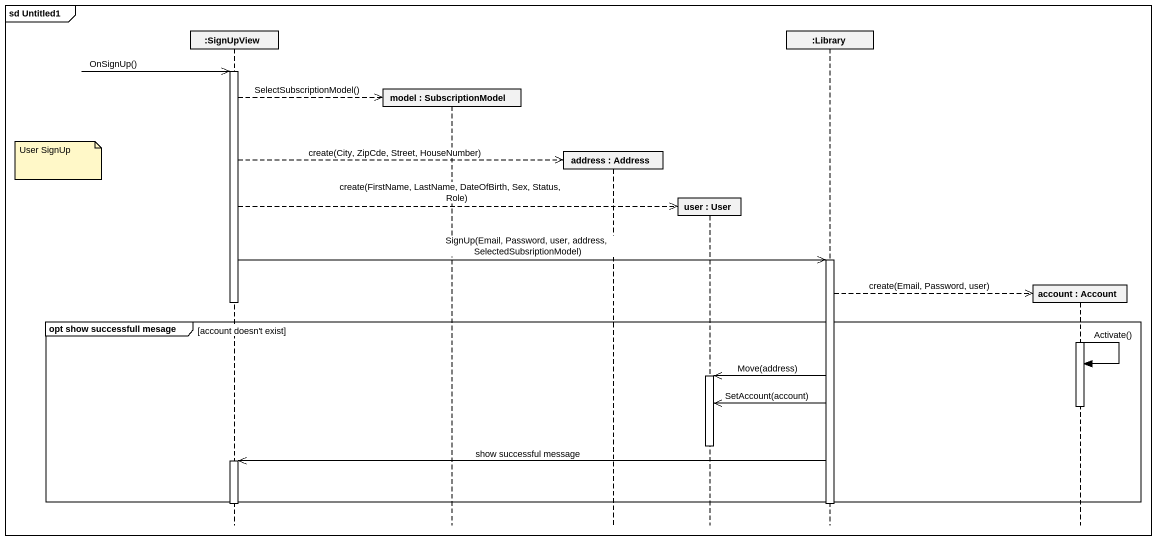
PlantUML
@startuml
mainframe sd Untitled1
hide footbox
participant ":SignUpView" as SignUpView
participant "model : SubscriptionModel" as model
participant "address : Address" as address
participant "user : User" as user
participant ":Library" as Library
participant "account : Account" as account

SignUpView ->> SignUpView : OnSignUp()
activate SignUpView
SignUpView -->> model ** : SelectSubscriptionModel()
SignUpView -->> address ** : create(City, ZipCde, Street, HouseNumber)
note left of SignUpView : User SignUp
SignUpView -->> user ** : create(FirstName, LastName, DateOfBirth, Sex, Status, Role)
SignUpView ->> Library : SignUp(Email, Password, user, address, SelectedSubsriptionModel)
activate Library
Library -->> account ** : create(Email, Password, user)
deactivate SignUpView
group opt show successfull mesage [account doesn't exist]
  activate account
  account -> account : Activate()
  Library ->> user : Move(address)
  activate user
  Library ->> user : SetAccount(account)
  deactivate account
  deactivate user
  Library ->> SignUpView : show successful message
  activate SignUpView
end
deactivate SignUpView
deactivate Library
@enduml
